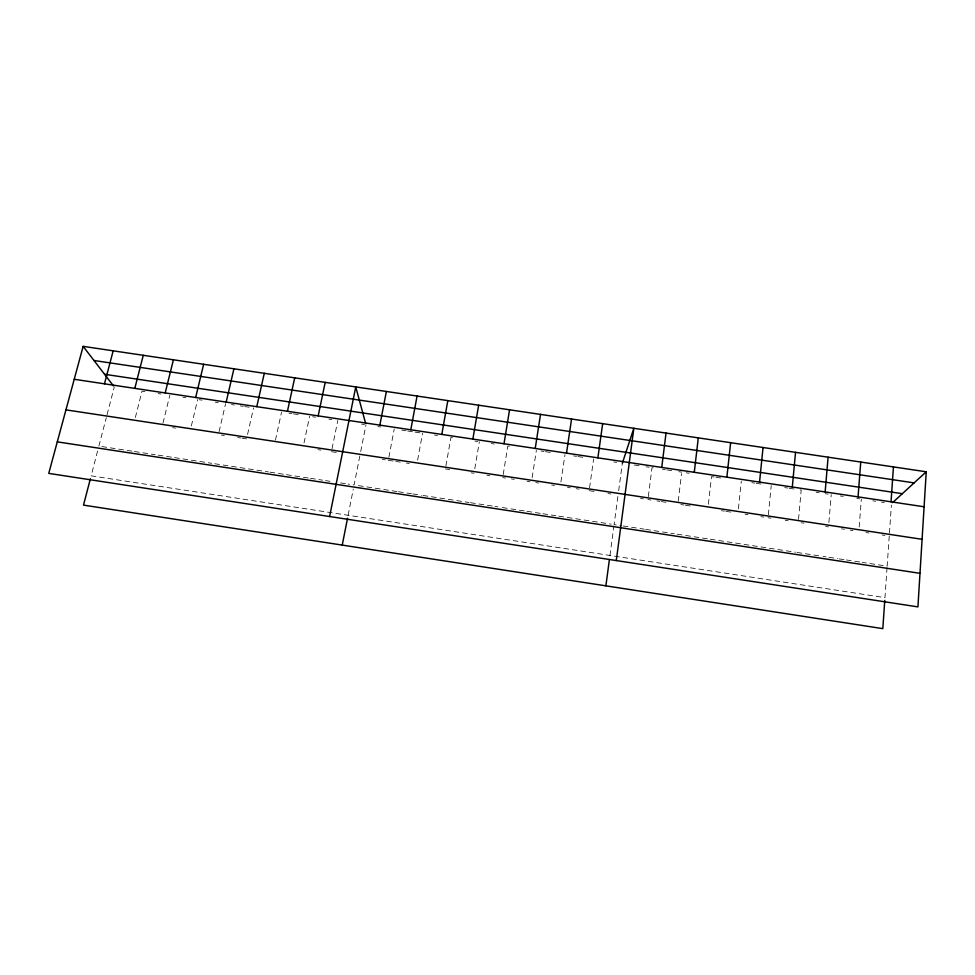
<?xml version="1.0" encoding="UTF-8"?>
<svg xmlns="http://www.w3.org/2000/svg" width="975" height="975" viewBox="0 0 975 975"><rect width="100%" height="100%" fill="white"/><g stroke="black" fill="none" stroke-linecap="round" stroke-linejoin="round"><path stroke-width="0.73" stroke-dasharray="4.88 3.66" d="M887.043 567.596L884.959 597.651L91.138 475.837L97.829 450.145M889.237 536.067L887.152 566.17L862.375 562.404M889.444 533.118L891.382 505.099M859.182 527.048L861.327 499.09M828.896 522.478L831.236 494.581M798.537 519.37L801.206 490.072L796.709 489.401M768.361 514.812L771.237 485.574M738.404 508.804L741.329 481.089M708.374 504.27L711.494 476.604L714.48 477.055M678.234 501.187L681.537 473.594M648.314 496.665L652.007 467.683L654.981 468.122M609.96 555.445L613.921 525.988M617.882 496.519L614.104 524.587L621.623 525.732M618.662 490.717L622.355 463.222M589.558 487.793L593.629 458.92M560.918 481.991L564.976 454.618M532.131 477.64L536.372 450.328M503.197 474.593L507.829 446.038L510.839 446.489M474.776 468.768L479.347 441.76M445.904 465.94L450.925 437.495L453.911 437.946M417.617 460.127L422.553 433.241M388.854 457.312L394.241 428.988M348.124 515.275L353.291 489.097M359.824 455.995L354.096 484.977L348.087 484.063M360.701 451.535L365.991 424.759M332.036 448.732L337.801 420.518M304.017 442.967L309.66 416.301M275.438 440.176L281.58 412.084M247.565 434.436L253.561 407.879M219.082 431.657L225.591 403.687M191.344 425.941L197.681 399.494M162.959 423.174L169.821 395.314M135.354 417.483L142.033 391.146L144.958 391.584M98.877 446.111L106.299 417.653M107.055 414.728L114.282 386.977M158.121 393.559L161.046 393.997M183.02 397.288L185.945 397.727M199.144 399.713L202.081 400.152M215.304 402.139L218.242 402.577M231.477 404.564L234.414 405.003M240.313 405.893L243.25 406.331M244.725 406.551L249.137 407.221M288.966 413.193L291.927 413.632M293.402 413.863L299.313 414.741M312.622 416.739L315.583 417.19M328.916 419.189L331.878 419.628M361.542 424.088L364.504 424.527M377.886 426.538L380.859 426.989M401.7 430.109L406.161 430.779M407.66 431.011L413.619 431.901M415.106 432.12L421.066 433.022M434.497 435.033L437.482 435.484M474.862 441.09L477.847 441.541M491.339 443.564L494.337 444.015M540.893 450.998L543.904 451.449M545.403 451.681L551.423 452.583M573.568 455.91L576.444 456.337M577.87 456.556L583.598 457.409M613.738 461.931L616.614 462.369M634.213 465.014L640.148 465.904M646.072 466.793L649.033 467.232M662.403 469.243L665.377 469.682M666.863 469.913L672.799 470.803M678.746 471.693L681.72 472.144M686.181 472.814L689.167 473.253M715.967 477.275L721.939 478.177M751.798 482.662L754.784 483.1M756.283 483.332L762.267 484.222M784.717 487.597L787.715 488.048M789.214 488.268L795.21 489.17M816.221 492.326L819.219 492.777M825.228 493.679L828.226 494.13M840.267 495.934L843.277 496.385M856.818 498.42L859.828 498.871M872.82 500.821L875.696 501.247M881.437 502.113L884.313 502.539M172.575 427.672L175.524 428.122M221.362 435.057L224.335 435.496M237.668 437.519L240.642 437.97M242.117 438.189L246.565 438.86M317.996 449.67L320.982 450.121M331.427 451.693L337.399 452.607M382.298 459.396L385.283 459.847M388.282 460.298L394.29 461.199M395.789 461.431L400.286 462.113M406.295 463.015L409.293 463.478M445.38 468.926L449.67 469.584M471.144 472.826L474.008 473.265M486.927 475.215L489.791 475.654M502.71 477.604L505.586 478.043M511.327 478.908L514.203 479.347M527.146 481.297L530.022 481.735M535.787 482.601L538.663 483.039M551.631 485.002L554.507 485.44M567.487 487.403L570.375 487.841M576.152 488.707L579.04 489.145M589.144 490.681L594.933 491.546M607.949 493.521L610.85 493.959M640.477 498.444L643.463 498.895M647.948 499.566L650.947 500.017M656.931 500.931L659.917 501.382M661.416 501.601L665.913 502.283M680.879 504.55L683.889 505.001M685.388 505.233L691.385 506.135M721.415 510.681L724.413 511.132M725.924 511.363L731.932 512.265M745.119 514.264L747.996 514.702M760.902 516.653L763.766 517.091M768.081 517.737L770.957 518.176M785.326 520.345L788.202 520.784M801.145 522.734L804.034 523.173M825.642 526.439L828.531 526.878M841.523 528.84L844.411 529.279M850.188 530.156L853.076 530.595M866.08 532.557L868.981 532.996M881.997 534.97L884.898 535.409M101.839 446.562L132.941 451.291M134.428 451.523L155.196 454.679M158.157 455.142L173.026 457.397M174.513 457.628L211.733 463.296M214.719 463.747L268.503 471.949M270.002 472.168L284.993 474.459M286.492 474.679L308.99 478.116M310.489 478.335L322.506 480.163M325.504 480.626L330.025 481.309M340.555 482.918L346.576 483.832M358.398 485.635L397.105 491.534M398.543 491.753L411.462 493.716M412.9 493.935L421.529 495.251M422.967 495.471L469.06 502.491M470.511 502.71L493.618 506.232M495.056 506.452L497.945 506.89M502.296 507.548L509.523 508.658M510.973 508.877L525.452 511.083M526.902 511.302L541.405 513.508M542.856 513.727L555.908 515.726M558.809 516.165L611.191 524.136M623.135 525.964L644.182 529.169M645.621 529.388L674.322 533.764M677.198 534.19L708.862 539.017M710.3 539.236L795.539 552.216M796.989 552.447L821.657 556.201M823.107 556.42L826.008 556.859M828.921 557.31L837.647 558.638M839.097 558.858L844.911 559.747M846.373 559.967L860.913 562.185"/><path stroke-width="1.46" d="M926.25 471.79L917.926 606.889L48.75 473.387L83.143 346.357L926.25 471.79L892.564 502.637M891.028 501.82L893.453 466.915M884.764 600.454L882.814 628.643L83.509 505.111L90.382 478.762M858.049 496.872L860.742 462.04M825.142 491.936L828.104 457.19M792.309 487.013L795.539 452.339M759.549 482.089L763.047 447.513M726.875 477.189L730.641 442.687M694.273 472.302L698.295 437.872M661.745 467.415L666.035 433.071M616.285 560.552L633.835 428.281L622.355 463.222M605.877 585.841L609.399 559.577M597.87 457.836L602.672 423.65M566.512 453.131L571.557 419.018M535.226 448.439L540.528 414.399M504.014 443.759L509.559 409.793M472.863 439.091L478.664 405.198M441.797 434.423L447.83 400.615M410.792 429.768L417.081 396.033M379.848 425.137L386.38 391.475M342.237 545.098L347.539 518.249M329.611 516.531L355.753 386.917L365.601 423.296M318.179 415.874L325.199 382.371M287.454 411.267L294.706 377.837M256.791 406.673L264.286 373.303M226.188 402.078L233.927 368.794M195.67 397.495L203.641 364.284M165.202 392.925L173.416 359.787M134.818 388.367L143.264 355.302M104.483 383.821L113.173 350.829M93.978 360.494L914.136 482.881M104.557 374.278L902.338 493.691M74.234 379.287L924.093 506.781M65.947 409.866L922.094 539.297M57.281 441.858L919.986 573.324M83.143 346.357L113.49 385.929"/></g></svg>
